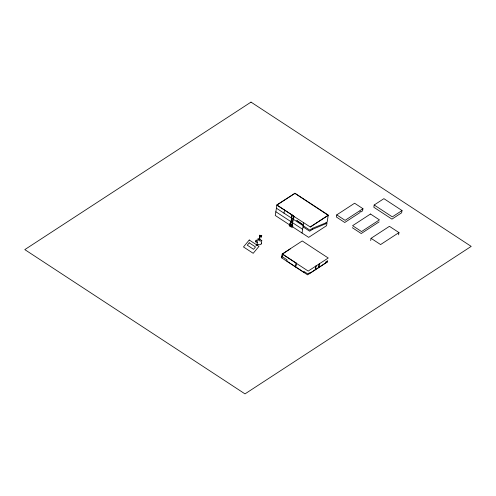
<?xml version="1.0" encoding="UTF-8"?>
<svg xmlns="http://www.w3.org/2000/svg" width="496" height="496" viewBox="0 0 496 496"><rect width="100%" height="100%" fill="white"/><g stroke="black" fill="none" stroke-linecap="round" stroke-linejoin="round"><path stroke-width="0.74" d="M259.135 239.184L259.954 236.046L260.58 235.829M261.026 236.586L260.927 237.497L261.789 235.402L261.026 236.586L260.518 236.282L261.132 236.518M290.606 223.708L292.107 214.954L293.427 215.977M293.539 215.996L292.125 225.469L291.468 225.878L291.313 226.839L292.063 227.329L292.708 226.908L292.863 225.947L292.125 225.469L293.706 216.126M261.293 243.821L261.838 240.38M310.223 226.976L328.371 215.14L294.959 193.254L276.911 205.127L275.255 215.475L289.707 224.942L289.118 225.333L289.924 225.86M284.01 213.181L284.506 210.087M317.465 250.976L302.244 240.957L282.193 254.033L281.585 257.815L307.601 274.858L327.645 261.783M281.877 257.864L282.484 254.082L290.253 248.942M294.94 193.372L276.793 204.916L292.107 214.954M293.52 219.412L294.035 216.213M295.585 266.842L296.193 263.06M295.74 266.947L296.348 263.165L282.522 254.057M302.039 233.021L303.713 222.555M303.025 226.858L309.653 231.204L312.554 229.313L312.728 228.21L325.537 223.039L327.174 221.972L328.234 215.338L294.698 193.242M315.22 269.756L316.033 265.837L315.431 269.619M312.554 229.313L325.395 223.913L325.537 223.039M318.562 267.58L319.35 263.674L318.748 267.456M325.667 262.942L325.841 261.888L327.682 260.685M359.885 211.178L360.983 211.897L362.607 210.843L362.948 208.698L354.609 203.23L336.741 214.88L336.393 217.025L344.739 222.493L360.084 212.486M374.182 204.997L373.823 207.254L391.945 219.127L401.661 212.796L402.02 210.54L383.898 198.66L374.182 204.997L392.311 216.876L402.02 210.54M370.686 240.566L371.051 238.316L389.428 226.331L398.97 232.581L398.61 234.837M328.234 215.338L310.329 227.019L292.138 215.239M259.172 239.047L259.954 236.046M290.699 223.51L289.621 223.994A1.19 0.701 12.3 0 0 289.924 224.88A1.19 0.701 12.3 0 0 291.35 225.122L292.169 224.421M260.716 235.873L261.008 236.276L260.549 235.736L260.654 236.505L260.127 236.387L260.549 235.736L259.799 235.116L259.588 235.575L261.014 236.189L260.518 236.511L259.947 236.133M258.676 239.308L257.877 239.053L258.794 239.345M292.101 215.332L290.848 223.392L289.962 223.975A0.961 0.564 12.3 0 0 290.067 224.8A0.961 0.564 12.3 0 0 291.406 224.917L292.293 224.341M260.127 236.387L260.828 235.935M261.597 240.3L260.251 241.174L258.118 239.785L258.509 239.525L257.858 239.097L258.137 238.886M256.017 245.427L257.79 244.274A2.158 1.376 9.1 0 1 257.573 242.302M257.064 245.291L258.255 244.516A2.158 1.376 9.1 0 0 260.611 244.528A2.158 1.376 9.1 0 0 261.212 243.096M290.513 225.475L289.627 226.052L290.675 225.575M290.693 225.661L290.073 226.064L291.065 226.715L291.685 226.312M291.809 226.319L290.923 226.901L291.964 226.418M312.728 228.21L309.833 230.101L276.421 208.208M325.395 223.913L327.031 222.847L326.573 225.692L308.667 237.367L292.708 226.908M362.948 208.698L345.086 220.348L336.741 214.88M379.124 221.867L361.224 233.535L352.278 227.67M327.515 261.739L309.343 273.587L309.479 272.769L307.737 273.904L304.054 271.492L303.924 272.31L286.88 261.144L287.085 259.867L282.081 256.587M398.97 232.581L380.593 244.565L371.051 238.316M276.911 205.127L292.094 215.047M275.85 211.755L302.634 229.301M317.831 251.212L328.253 258.001L308.202 271.07L282.193 254.033M257.393 241.812A0.955 0.608 9.1 0 1 256.048 242.122A0.955 0.608 9.1 0 1 255.75 241.143M260.598 238.973A0.849 0.539 9.1 0 1 260.499 239.76A0.849 0.539 9.1 0 1 259.272 239.512A0.849 0.539 9.1 0 1 259.588 238.762M296.831 220.608L302.808 224.663L296.831 220.608M249.259 240.002L243.48 246.946L253.189 253.307L258.974 246.369L249.259 240.002M249.228 242.835L247.275 245.185L253.549 249.302L255.508 246.952L249.228 242.835M251.001 102.114L24.8 249.612L244.999 393.886L471.2 246.388L251.001 102.114M370.487 214.018L352.594 225.686L361.547 231.551L379.44 219.883L370.487 214.018M291.406 224.917L289.962 223.975A1.872 1.178 56.9 0 1 290.83 223.535A2.12 1.333 56.9 0 1 291.406 224.917M256.072 241.025A0.831 0.527 9.1 0 0 257.418 240.851A0.831 0.527 9.1 0 0 256.339 240.145A0.831 0.527 9.1 0 0 256.072 241.025"/></g></svg>
